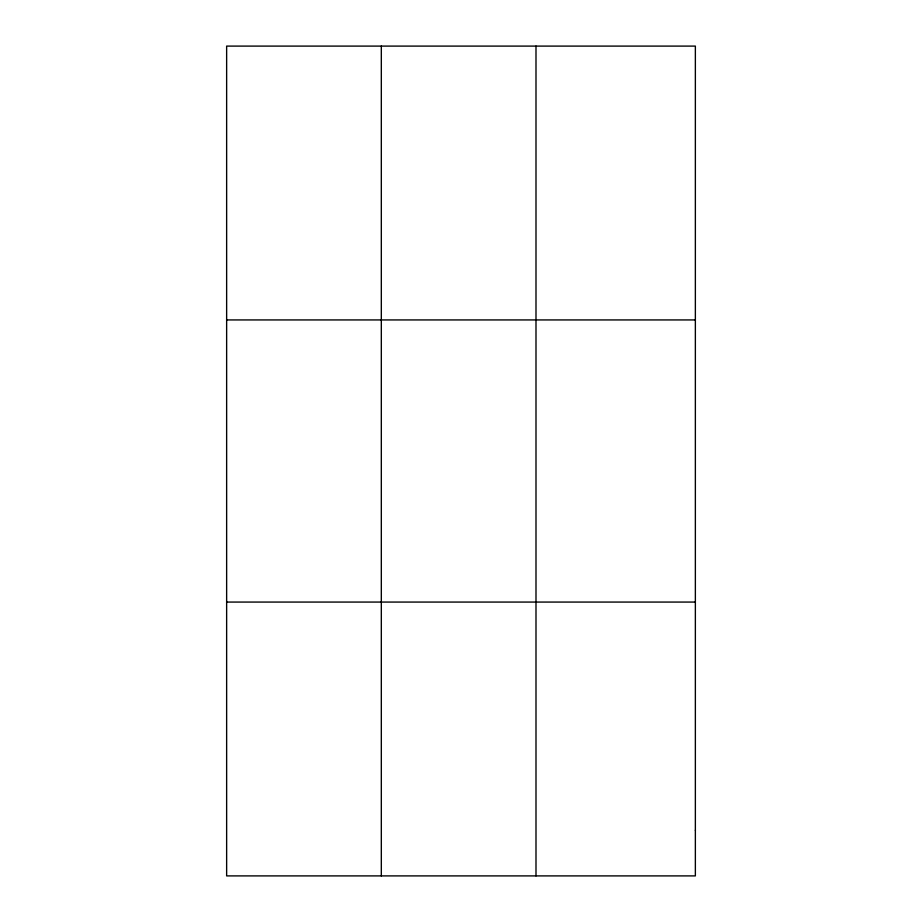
<?xml version="1.0" encoding="UTF-8"?>
<svg xmlns="http://www.w3.org/2000/svg" width="922" height="922" viewBox="0 0 922 922"><rect width="100%" height="100%" fill="white"/><g stroke="black" fill="none" stroke-linecap="round" stroke-linejoin="round"><path stroke-width="1.38" d="M381.316 875.9L381.316 46.1M535.993 875.9L535.993 46.1M226.639 319.934L695.361 319.934M226.639 602.066L695.361 602.066M695.361 830.261L695.361 875.9L226.639 875.9L226.639 46.1L695.361 46.1L695.361 830.261"/></g></svg>
